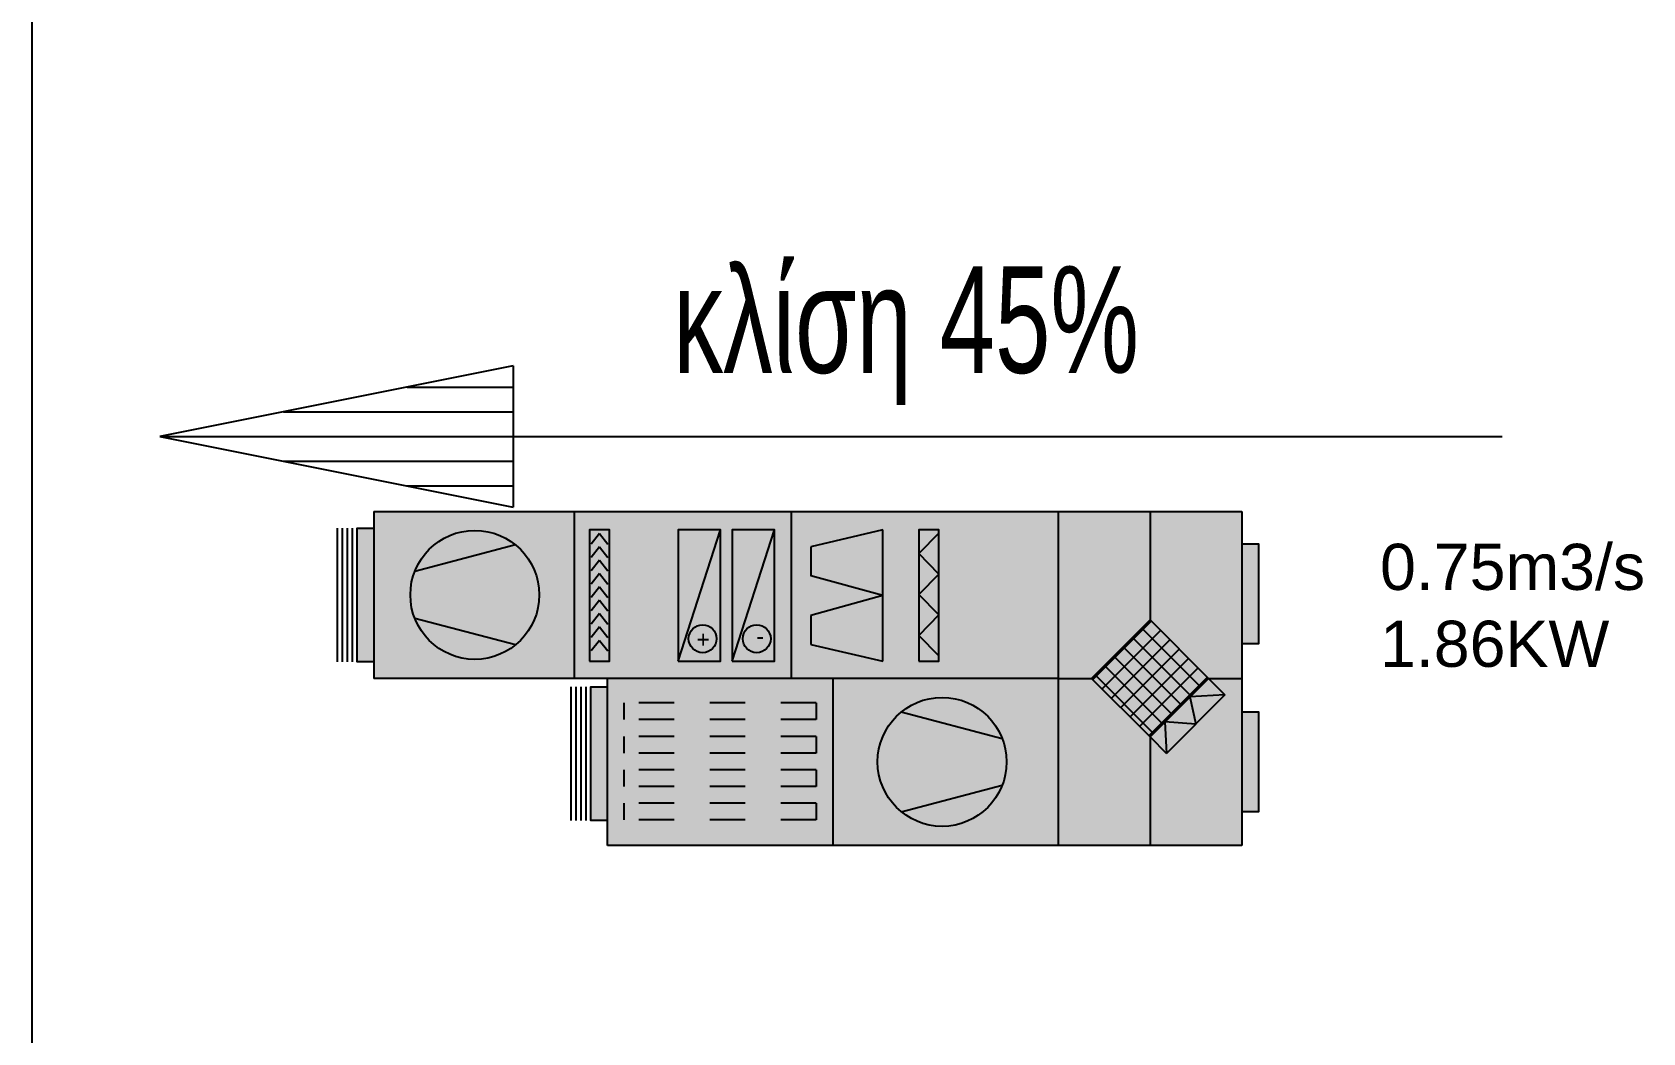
# Model space of a CAD drawing. Header units: metres. Extents: x -11 to 85, y -301 to 135.
# Drawn here: x 13.974 to 18.512, y 101.331 to 104.15 of the extents above; entities that cross this region are included whole.
import ezdxf

# ---------------------------------------------------------------- set-up
doc = ezdxf.new("R2010")
doc.units = ezdxf.units.M
doc.header["$LTSCALE"] = 0.036
doc.linetypes.add('HIDDEN', pattern=[0.375, 0.25, -0.125])
for name, color, linetype in [('aera epist text', 10, 'Continuous'), ('arxitek doma', 252, 'Continuous'), ('fan klimatistikes', 160, 'Continuous'), ('fan klimatistiki exartimata', 170, 'Continuous'), ('HLEK_FL001_SYMBOLS', 230, 'Continuous')]:
    doc.layers.add(name, color=color, linetype=linetype)
doc.layers.add('fan klimatistikes_hatch', color=121, linetype='Continuous', lineweight=0)
doc.styles.add('CE5W', font='WGSIMPL.SHX')
doc.styles.add('comu-c', font='ugcompl.shx', dxfattribs={"width": 0.7})
doc.styles.add('COMU-N', font='arial.ttf')

# ---------------------------------------------------------------- blocks, each defined once
blk = doc.blocks.new('ΚΚΜ-1')
at = {"layer": 'fan klimatistikes_hatch'}
for color, points in [(141, [(-0.0061, -0.0021), (-0.0061, 0.5979), (-0.8461, 0.5979), (-0.8461, 1.1979), (-3.1261, 1.1979), (-3.1261, -0.0021)]), (21, [(-0.7861, 1.1087), (-0.8461, 1.1087), (-0.8461, 0.6287), (-0.7861, 0.6287)]), (21, [(-3.1861, 0.7176), (-3.1261, 0.7176), (-3.1261, 1.0776), (-3.1861, 1.0776)]), (21, [(-0.0061, 0.0579), (0.0539, 0.0579), (0.0539, 0.5379), (-0.0061, 0.5379)]), (21, [(-3.1261, 0.4743), (-3.1861, 0.4743), (-3.1861, 0.1143), (-3.1261, 0.1143)])]:
    blk.add_hatch(color=color, dxfattribs=at).paths.add_polyline_path(points)
at = {"layer": 'fan klimatistiki exartimata', "ltscale": 0.6}
h = blk.add_hatch(dxfattribs=at)
h.set_pattern_fill('ANSI37', color=256, scale=0.015, style=0)
h.set_pattern_definition([(225, (214664.68825, 951753.29188), (0.033675960454, -0.033675960454), []), (315, (214664.68825, 951753.29188), (0.033675960454, 0.033675960454), [])])
h.paths.add_polyline_path([(-2.7961, 0.3879), (-3.0061, 0.5979), (-2.7961, 0.8079), (-2.5861, 0.5979)])
at = {"layer": 'fan klimatistikes', "ltscale": 0.6}
for p, q in [((-3.1261, -0.0021), (-3.1261, 1.1979)), ((-3.1261, 1.1979), (-0.8461, 1.1979)), ((-0.8461, 1.1979), (-0.8461, 0.5979)), ((-0.7681, 0.6287), (-0.7681, 1.1087)), ((-0.7501, 0.6287), (-0.7501, 1.1087)), ((-0.7321, 0.6287), (-0.7321, 1.1087)), ((-0.7141, 0.6287), (-0.7141, 1.1087)), ((-0.8461, 0.5979), (-0.0061, 0.5979)), ((-0.0061, -0.0021), (-0.0061, 0.5979)), ((0.0719, 0.0579), (0.0719, 0.5379)), ((0.0899, 0.0579), (0.0899, 0.5379)), ((0.1079, 0.0579), (0.1079, 0.5379)), ((0.1259, 0.0579), (0.1259, 0.5379)), ((-0.0061, -0.0021), (-3.1261, -0.0021))]:
    blk.add_line(p, q, dxfattribs=at)
for points in [[(-0.8461, 1.1087), (-0.7861, 1.1087), (-0.7861, 0.6287), (-0.8461, 0.6287)], [(-3.1261, 0.7176), (-3.1861, 0.7176), (-3.1861, 1.0776), (-3.1261, 1.0776)], [(-0.0061, 0.5379), (0.0539, 0.5379), (0.0539, 0.0579), (-0.0061, 0.0579)], [(-3.1261, 0.1143), (-3.1861, 0.1143), (-3.1861, 0.4743), (-3.1261, 0.4743)]]:
    blk.add_lwpolyline(points, dxfattribs=at)
at = {"layer": 'fan klimatistiki exartimata', "ltscale": 0.6}
for p, q in [((-2.7961, 0.8079), (-2.7961, 1.1979)), ((-2.4661, -0.0021), (-2.4661, 1.1979)), ((-1.6561, 0.5979), (-1.6561, 1.1979)), ((-3.0655, 0.6573), (-2.8555, 0.8673)), ((-2.7961, 0.8079), (-2.8555, 0.8673)), ((-2.8498, 0.7542), (-2.8555, 0.8673)), ((-3.0061, 0.5979), (-2.7961, 0.8079)), ((-2.9395, 0.6645), (-2.9605, 0.7623)), ((-2.9605, 0.7623), (-2.8498, 0.7542)), ((-2.7961, 0.8079), (-2.5861, 0.5979)), ((-3.0655, 0.6573), (-2.9395, 0.6645)), ((-3.0061, 0.5979), (-3.0655, 0.6573)), ((-3.0061, 0.5979), (-3.1261, 0.5979)), ((-2.7961, 0.3879), (-3.0061, 0.5979)), ((-2.5861, 0.5979), (-2.7961, 0.3879)), ((-2.4661, 0.5979), (-2.5861, 0.5979)), ((-2.4661, 0.5979), (-0.8461, 0.5979)), ((-1.5061, -0.0021), (-1.5061, 0.5979)), ((-0.7261, -0.0021), (-0.7261, 0.5979)), ((-1.5765, 0.4765), (-1.8362, 0.5365)), ((-1.8362, 0.5365), (-1.8362, 0.0647)), ((-1.2944, 0.5365), (-1.4465, 0.0647)), ((-1.0997, 0.5365), (-1.2518, 0.0647)), ((-2.0371, 0.5169), (-1.9652, 0.4434)), ((-1.5765, 0.3716), (-1.5765, 0.4765)), ((-0.8171, 0.4613), (-0.8471, 0.4992)), ((-0.8171, 0.4613), (-0.7871, 0.4992)), ((-2.0371, 0.37), (-1.9652, 0.4434)), ((-0.8171, 0.4133), (-0.8471, 0.4512)), ((-0.8171, 0.4133), (-0.7871, 0.4512)), ((-2.7961, -0.0021), (-2.7961, 0.3879)), ((-2.0371, 0.37), (-1.9652, 0.2965)), ((-1.8362, 0.3006), (-1.5765, 0.3716)), ((-0.8171, 0.3653), (-0.8471, 0.4032)), ((-0.8171, 0.3173), (-0.8471, 0.3552)), ((-0.8171, 0.3653), (-0.7871, 0.4032)), ((-0.8171, 0.3173), (-0.7871, 0.3552)), ((-2.0371, 0.2231), (-1.9652, 0.2965)), ((-1.8362, 0.3006), (-1.5765, 0.2296)), ((-0.8171, 0.2693), (-0.8471, 0.3072)), ((-0.8171, 0.2693), (-0.7871, 0.3072)), ((-0.8171, 0.2213), (-0.8471, 0.2592)), ((-0.8171, 0.2213), (-0.7871, 0.2592)), ((-2.0371, 0.2231), (-1.9652, 0.1496)), ((-1.5765, 0.1247), (-1.5765, 0.2296)), ((-0.8171, 0.1733), (-0.8471, 0.2112)), ((-0.8171, 0.1733), (-0.7871, 0.2112)), ((-2.0371, 0.0762), (-1.9652, 0.1496)), ((-1.8362, 0.0647), (-1.5765, 0.1247)), ((-0.8171, 0.1253), (-0.8471, 0.1632)), ((-0.8171, 0.1253), (-0.7871, 0.1632)), ((-0.8171, 0.0773), (-0.8471, 0.1152)), ((-0.8171, 0.0773), (-0.7871, 0.1152))]:
    blk.add_line(p, q, dxfattribs=at)
at = {"layer": 'fan klimatistiki exartimata', "linetype": 'HIDDEN', "ltscale": 0.6}
for p, q in [((-1.5961, 1.0462), (-1.5961, 1.1062)), ((-1.5961, 1.1062), (-0.9061, 1.1062)), ((-0.9061, 1.1062), (-0.9061, 1.0462)), ((-1.5961, 1.0462), (-0.9061, 1.0462)), ((-1.5961, 0.9262), (-1.5961, 0.9862)), ((-1.5961, 0.9862), (-0.9061, 0.9862)), ((-0.9061, 0.9862), (-0.9061, 0.9262)), ((-1.5961, 0.9262), (-0.9061, 0.9262)), ((-1.5961, 0.8062), (-1.5961, 0.8662)), ((-1.5961, 0.8662), (-0.9061, 0.8662)), ((-0.9061, 0.8662), (-0.9061, 0.8062)), ((-1.5961, 0.8062), (-0.9061, 0.8062)), ((-1.5961, 0.6862), (-1.5961, 0.7462)), ((-1.5961, 0.7462), (-0.9061, 0.7462)), ((-0.9061, 0.7462), (-0.9061, 0.6862)), ((-1.5961, 0.6862), (-0.9061, 0.6862))]:
    blk.add_line(p, q, dxfattribs=at)
at = {"layer": 'fan klimatistiki exartimata', "linetype": 'Continuous', "ltscale": 0.6}
for p, q in [((-1.9022, 1.0773), (-2.2646, 0.9822)), ((-1.9022, 0.7185), (-2.2646, 0.8136)), ((-0.5158, 0.4773), (-0.1534, 0.3822)), ((-0.5158, 0.1185), (-0.1534, 0.2136))]:
    blk.add_line(p, q, dxfattribs=at)
at = {"layer": 'fan klimatistiki exartimata', "ltscale": 0.6}
for points in [[(-1.9652, 0.5365), (-2.0371, 0.5365), (-2.0371, 0.0647), (-1.9652, 0.0647)], [(-1.2944, 0.5365), (-1.4465, 0.5365), (-1.4465, 0.0647), (-1.2944, 0.0647)], [(-1.0997, 0.5365), (-1.2518, 0.5365), (-1.2518, 0.0647), (-1.0997, 0.0647)], [(-0.7812, 0.5365), (-0.8531, 0.5365), (-0.8531, 0.0647), (-0.7812, 0.0647)]]:
    blk.add_lwpolyline(points, close=True, dxfattribs=at)
at = {"layer": 'fan klimatistiki exartimata', "linetype": 'Continuous', "ltscale": 0.6}
for centre in [(-2.0488, 0.8979), (-0.3692, 0.2979)]:
    blk.add_circle(centre, 0.2317, dxfattribs=at)
at = {"layer": 'fan klimatistiki exartimata', "ltscale": 0.6}
for centre in [(-1.3825, 0.4556), (-1.1879, 0.4556)]:
    blk.add_circle(centre, 0.0501, dxfattribs=at)
at = {"layer": 'fan klimatistiki exartimata', "ltscale": 0.6, "style": 'CE5W'}
for s, p in [('+', (-1.2136, 0.4299)), ('-', (-1.4082, 0.4299))]:
    blk.add_text(s, height=0.06, dxfattribs=at).set_placement(p)

msp = doc.modelspace()

# ---------------------------------------------------------------- linework, layer by layer
at = {"layer": 'arxitek doma'}
for p, q in [((13.9737, 89.8382), (13.9737, 120.0382)), ((15.3287, 103.2104), (14.3334, 103.0113)), ((15.3287, 103.2104), (15.3287, 102.8122)), ((15.0301, 103.1507), (15.3287, 103.1507)), ((14.6818, 103.081), (15.3287, 103.081)), ((14.3334, 103.0113), (18.1157, 103.0113)), ((14.3334, 103.0113), (15.3287, 102.8122)), ((14.6818, 102.9416), (15.3287, 102.9416)), ((15.0301, 102.872), (15.3287, 102.872))]:
    msp.add_line(p, q, dxfattribs=at)

# ---------------------------------------------------------------- block references
at = {"layer": 'aera epist text', "xscale": 0.784000000002834, "yscale": 0.7839999999885947, "zscale": 0.7839999999999999, "rotation": 180}
msp.add_blockref('ΚΚΜ-1', (14.9314, 102.7986), dxfattribs=at)

# ---------------------------------------------------------------- texts
at = {"layer": 'arxitek doma', "style": 'comu-c', "width": 0.7}
msp.add_text('κλίση 45%', height=0.3, dxfattribs=at).set_placement((15.7798, 103.1906))
at = {"layer": 'HLEK_FL001_SYMBOLS', "insert": (17.7717, 102.709), "char_height": 0.13, "attachment_point": 1, "style": 'COMU-N'}
msp.add_mtext_dynamic_manual_height_columns('0.75m3/s\\P1.86KW', width=3.171368, gutter_width=0.65, heights=[0], dxfattribs=at)

doc.saveas('drawing.dxf')
